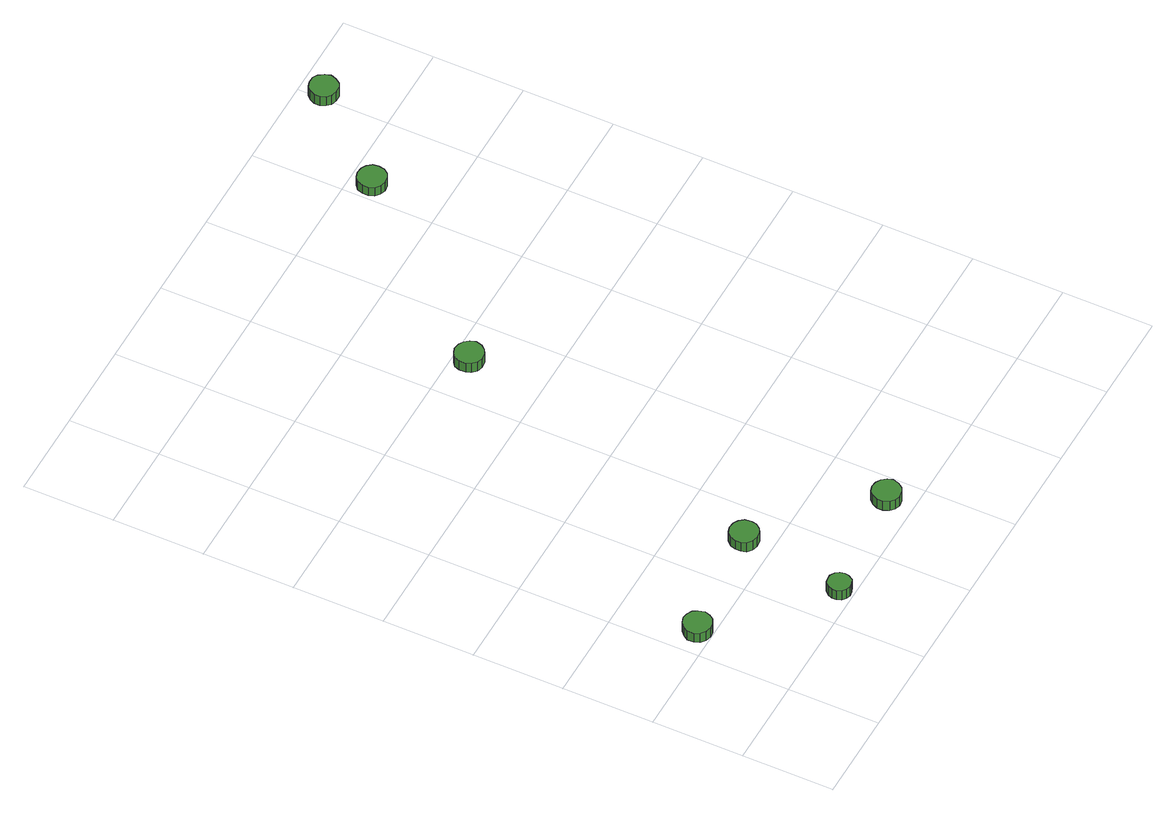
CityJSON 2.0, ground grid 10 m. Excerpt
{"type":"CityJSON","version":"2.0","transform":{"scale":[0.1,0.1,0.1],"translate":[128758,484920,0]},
"CityObjects":{
"tree1":{"type":"SolitaryVegetationObject","attributes":{"function":"something"},"geometry":[{"type":"MultiSurface","lod":"1","boundaries":[[[0,1,2,3,4,5,6,7,8,9,10,11,12,13,14]],[[15,16,17,18,19,20,21,22,23,24,25,26,27,28,29]],[[0,29,28,1]],[[1,28,27,2]],[[2,27,26,3]],[[3,26,25,4]],[[4,25,24,5]],[[5,24,23,6]],[[6,23,22,7]],[[7,22,21,8]],[[8,21,20,9]],[[9,20,19,10]],[[10,19,18,11]],[[11,18,17,12]],[[12,17,16,13]],[[13,16,15,14]],[[14,15,29,0]]]}]},
"tree2":{"type":"SolitaryVegetationObject","attributes":{"function":"something"},"geometry":[{"type":"MultiSurface","lod":"1","boundaries":[[[30,31,32,33,34,35,36,37,38,39,40,41,42,43,44]],[[45,46,47,48,49,50,51,52,53,54,55,56,57,58,59]],[[30,59,58,31]],[[31,58,57,32]],[[32,57,56,33]],[[33,56,55,34]],[[34,55,54,35]],[[35,54,53,36]],[[36,53,52,37]],[[37,52,51,38]],[[38,51,50,39]],[[39,50,49,40]],[[40,49,48,41]],[[41,48,47,42]],[[42,47,46,43]],[[43,46,45,44]],[[44,45,59,30]]]}]},
"tree3":{"type":"SolitaryVegetationObject","attributes":{"function":"something"},"geometry":[{"type":"MultiSurface","lod":"1","boundaries":[[[60,61,62,63,64,65,66,67,68,69,70,71,72,73,74]],[[75,76,77,78,79,80,81,82,83,84,85,86,87,88,89]],[[60,89,88,61]],[[61,88,87,62]],[[62,87,86,63]],[[63,86,85,64]],[[64,85,84,65]],[[65,84,83,66]],[[66,83,82,67]],[[67,82,81,68]],[[68,81,80,69]],[[69,80,79,70]],[[70,79,78,71]],[[71,78,77,72]],[[72,77,76,73]],[[73,76,75,74]],[[74,75,89,60]]]}]},
"tree4":{"type":"SolitaryVegetationObject","attributes":{"function":"something"},"geometry":[{"type":"MultiSurface","lod":"1","boundaries":[[[90,91,92,93,94,95,96,97,98,99,100,101,102,103,104]],[[105,106,107,108,109,110,111,112,113,114,115,116,117,118,119]],[[90,119,118,91]],[[91,118,117,92]],[[92,117,116,93]],[[93,116,115,94]],[[94,115,114,95]],[[95,114,113,96]],[[96,113,112,97]],[[97,112,111,98]],[[98,111,110,99]],[[99,110,109,100]],[[100,109,108,101]],[[101,108,107,102]],[[102,107,106,103]],[[103,106,105,104]],[[104,105,119,90]]]}]},
"tree5":{"type":"SolitaryVegetationObject","attributes":{"function":"something"},"geometry":[{"type":"MultiSurface","lod":"1","boundaries":[[[120,121,122,123,124,125,126,127,128,129,130,131,132,133,134]],[[135,136,137,138,139,140,141,142,143,144,145,146,147,148,149]],[[120,149,148,121]],[[121,148,147,122]],[[122,147,146,123]],[[123,146,145,124]],[[124,145,144,125]],[[125,144,143,126]],[[126,143,142,127]],[[127,142,141,128]],[[128,141,140,129]],[[129,140,139,130]],[[130,139,138,131]],[[131,138,137,132]],[[132,137,136,133]],[[133,136,135,134]],[[134,135,149,120]]]}]},
"tree6":{"type":"SolitaryVegetationObject","attributes":{"function":"something"},"geometry":[{"type":"MultiSurface","lod":"1","boundaries":[[[150,151,152,153,154,155,156,157,158,159,160,161,162,163,164]],[[165,166,167,168,169,170,171,172,173,174,175,176,177,178,179]],[[150,179,178,151]],[[151,178,177,152]],[[152,177,176,153]],[[153,176,175,154]],[[154,175,174,155]],[[155,174,173,156]],[[156,173,172,157]],[[157,172,171,158]],[[158,171,170,159]],[[159,170,169,160]],[[160,169,168,161]],[[161,168,167,162]],[[162,167,166,163]],[[163,166,165,164]],[[164,165,179,150]]]}]},
"tree7":{"type":"SolitaryVegetationObject","attributes":{"function":"something"},"geometry":[{"type":"MultiSurface","lod":"1","boundaries":[[[180,181,182,183,184,185,186,187,188,189,190,191,192,193,194]],[[195,196,197,198,199,200,201,202,203,204,205,206,207,208,209]],[[180,209,208,181]],[[181,208,207,182]],[[182,207,206,183]],[[183,206,205,184]],[[184,205,204,185]],[[185,204,203,186]],[[186,203,202,187]],[[187,202,201,188]],[[188,201,200,189]],[[189,200,199,190]],[[190,199,198,191]],[[191,198,197,192]],[[192,197,196,193]],[[193,196,195,194]],[[194,195,209,180]]]}]}
},
"vertices":[
[40,113,24],[38,120,24],[35,125,24],[29,128,24],[23,129,24],[17,127,24],[12,122,24],[9,117,24],[9,110,24],[12,104,24],[17,100,24],[23,98,24],[29,99,24],[35,102,24],[38,107,24],[38,107,11],[35,102,11],[29,99,11],[23,98,11],[17,100,11],[12,104,11],[9,110,11],[9,117,11],[12,122,11],[17,127,11],[23,129,11],[29,128,11],[35,125,11],[38,120,11],[40,113,11],
[149,13,24],[148,18,24],[145,22,24],[140,25,24],[135,25,24],[130,24,24],[126,20,24],[124,15,24],[124,10,24],[126,5,24],[130,2,24],[135,0,24],[140,1,24],[145,3,24],[148,8,24],[148,8,11],[145,3,11],[140,1,11],[135,0,11],[130,2,11],[126,5,11],[124,10,11],[124,15,11],[126,20,11],[130,24,11],[135,25,11],[140,25,11],[145,22,11],[148,18,11],[149,13,11],
[171,128,22],[170,135,22],[166,140,22],[161,143,22],[154,144,22],[148,142,22],[143,137,22],[141,131,22],[141,125,22],[143,119,22],[148,115,22],[154,113,22],[161,114,22],[166,117,22],[170,122,22],[170,122,9],[166,117,9],[161,114,9],[154,113,9],[148,115,9],[143,119,9],[141,125,9],[141,131,9],[143,137,9],[148,142,9],[154,144,9],[161,143,9],[166,140,9],[170,135,9],[171,128,9],
[285,28,22],[283,34,22],[279,39,22],[274,42,22],[267,43,22],[261,41,22],[257,37,22],[254,31,22],[254,24,22],[257,18,22],[261,14,22],[267,12,22],[274,13,22],[279,16,22],[283,21,22],[283,21,9],[279,16,9],[274,13,9],[267,12,9],[261,14,9],[257,18,9],[254,24,9],[254,31,9],[257,37,9],[261,41,9],[267,43,9],[274,42,9],[279,39,9],[283,34,9],[285,28,9],
[265,482,20],[263,488,20],[259,493,20],[254,496,20],[247,497,20],[241,495,20],[236,491,20],[234,485,20],[234,478,20],[236,473,20],[241,468,20],[247,466,20],[254,467,20],[259,470,20],[263,475,20],[263,475,7],[259,470,7],[254,467,7],[247,466,7],[241,468,7],[236,473,7],[234,478,7],[234,485,7],[236,491,7],[241,495,7],[247,497,7],[254,496,7],[259,493,7],[263,488,7],[265,482,7],
[435,677,16],[434,683,16],[430,688,16],[425,691,16],[418,692,16],[412,690,16],[407,686,16],[405,680,16],[405,673,16],[407,667,16],[412,663,16],[418,661,16],[425,662,16],[430,665,16],[434,670,16],[434,670,4],[430,665,4],[425,662,4],[418,661,4],[412,663,4],[407,667,4],[405,673,4],[405,680,4],[407,686,4],[412,690,4],[418,692,4],[425,691,4],[430,688,4],[434,683,4],[435,677,4],
[522,774,17],[520,780,17],[516,786,17],[511,789,17],[504,789,17],[498,787,17],[494,783,17],[491,777,17],[491,771,17],[494,765,17],[498,761,17],[504,759,17],[511,759,17],[516,762,17],[520,768,17],[520,768,4],[516,762,4],[511,759,4],[504,759,4],[498,761,4],[494,765,4],[491,771,4],[491,777,4],[494,783,4],[498,787,4],[504,789,4],[511,789,4],[516,786,4],[520,780,4],[522,774,4]
]}
